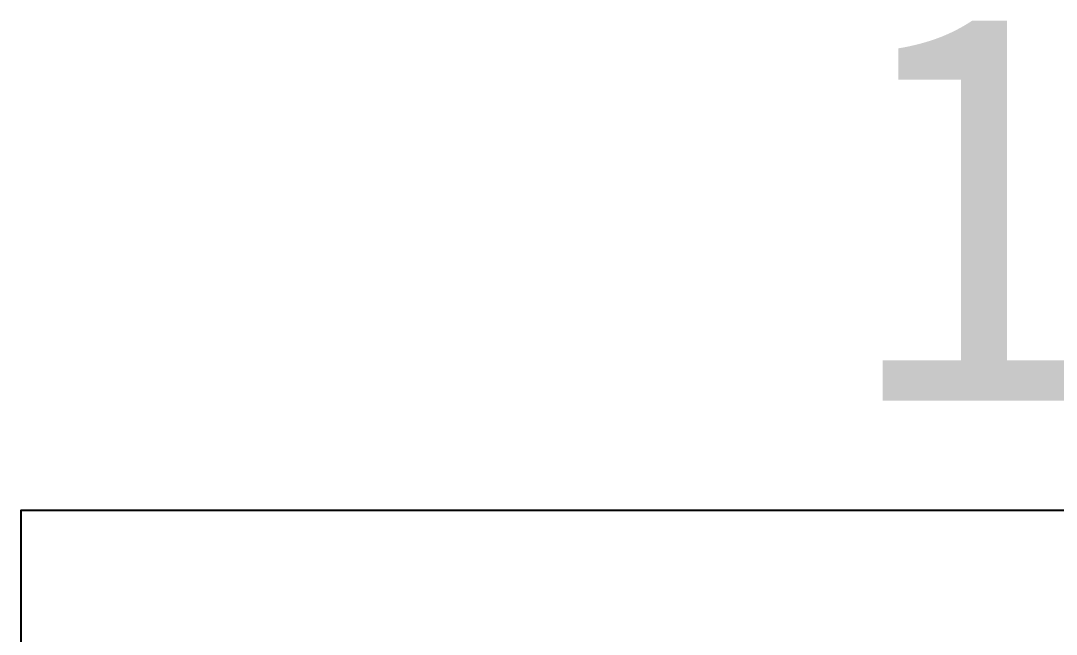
# Model space of a CAD drawing. Header units: millimetres. Extents: x 14054 to 14850, y 1103 to 1807.
# Drawn here: x 14053.9 to 14450.9, y 1571.6 to 1806.9 of the extents above; entities that cross this region are included whole.
import ezdxf
from ezdxf.enums import TextEntityAlignment as Align
from ezdxf.xclip import XClip

# ---------------------------------------------------------------- set-up
doc = ezdxf.new("R2010")
doc.units = ezdxf.units.MM
doc.header["$LTSCALE"] = 10
doc.header["$MEASUREMENT"] = 0
doc.header["$XCLIPFRAME"] = 2
doc.layers.add('TX-PAPR', color=2, linetype='Continuous', plot=False)
doc.layers.add('TZ-BASE', color=253, linetype='Continuous')
doc.styles.get("Standard").update_dxf_attribs({"font": 'GulimChe.ttf'})

# ---------------------------------------------------------------- blocks, each defined once
blk = doc.blocks.new('JD-FJFJJ5GH')
at = {"layer": 'TZ-BASE'}
for p, q in [((19.79, 135.33), (38.37, -214.53)), ((119.93, 135.33), (138.51, -214.53)), ((220.07, 135.32), (238.65, -214.54)), ((-0.06, 64.47, 38), (129.66, 95.78, 38))]:
    blk.add_line(p, q, dxfattribs=at)

msp = doc.modelspace()

# ---------------------------------------------------------------- linework, layer by layer
at = {"layer": 'TX-PAPR'}
msp.add_lwpolyline([(14053.89, 1103.05), (14849.89, 1103.05), (14849.89, 1619.05), (14053.89, 1619.05)], close=True, dxfattribs=at)

# ---------------------------------------------------------------- block references
at = {"layer": 'TZ-BASE'}
ref = msp.add_blockref('JD-FJFJJ5GH', (14136.33, 1482.82), dxfattribs=at)
XClip(ref).set_block_clipping_path([(-0.066596506, 75.552333856), (699.9332760443, 76.0054342471), (700.0658011148, -74.3414656525), (0.0661392381, -75.0335730194)])

# ---------------------------------------------------------------- texts
at = {"layer": 'TX-PAPR'}
msp.add_text('15', height=150, dxfattribs=at).set_placement((14468.68, 1736.18), align=Align.MIDDLE_CENTER)

doc.saveas('drawing.dxf')
